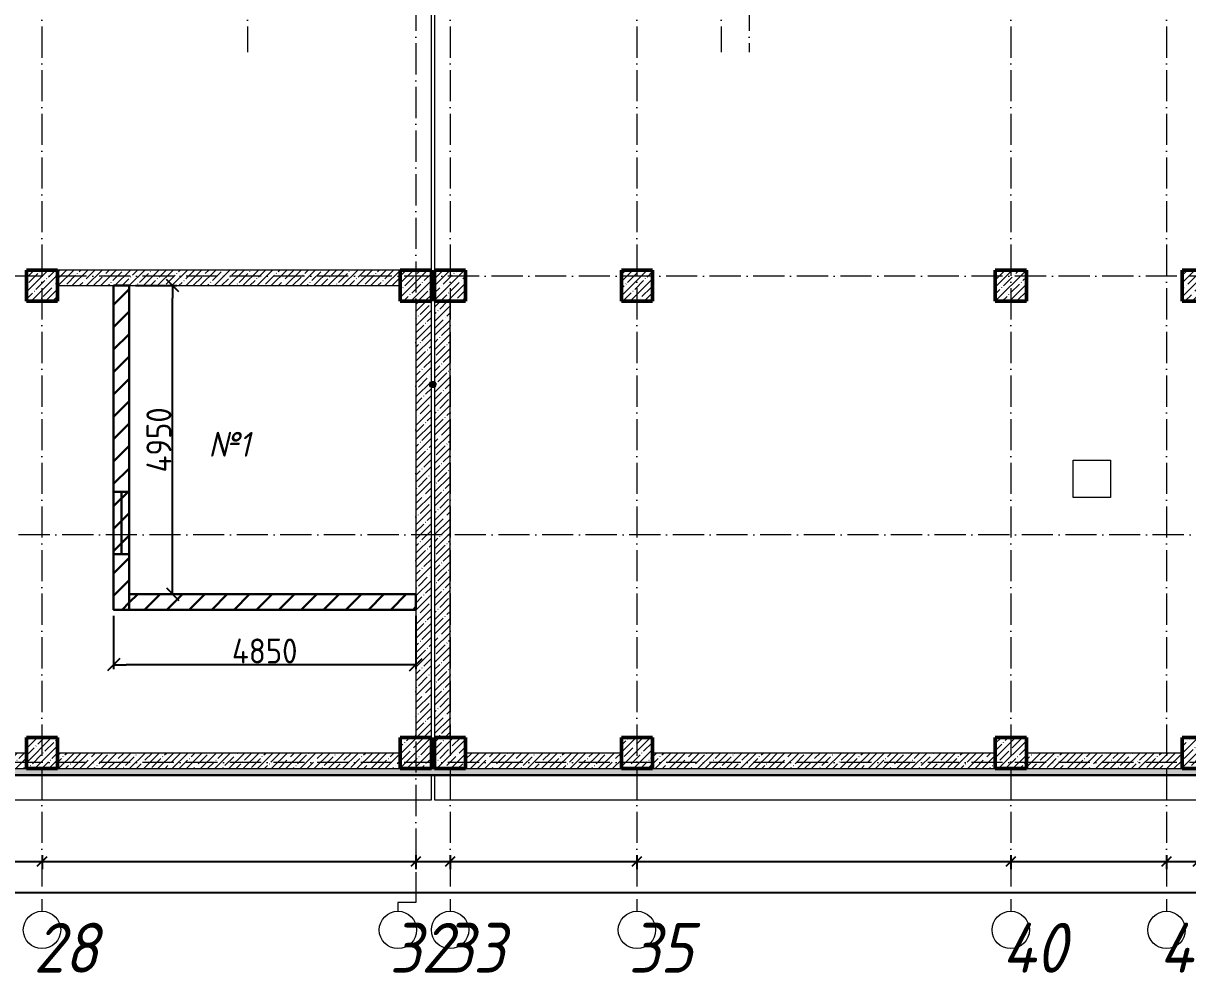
# Model space of a CAD drawing. Header units: millimetres. Extents: x -356862 to 418287, y 0 to 839748.
# Drawn here: x -312101 to -293411, y 510921 to 526157 of the extents above; entities that cross this region are included whole.
import ezdxf

# ---------------------------------------------------------------- set-up
doc = ezdxf.new("R2010")
doc.units = ezdxf.units.MM
doc.linetypes.add('50_200_ШТРИХ_1Т_ш5_п1_п1_', pattern=[700, 500, -100, 0, -100])
for name, color, linetype, lineweight in [('0) Кирпич подвал', 20, 'Continuous', 30), ('A-____-____-DIMS', 7, 'Continuous', 9), ('A-FLOR-____-OTLN', 7, 'Continuous', 9), ('A-WALL-____-MCUT', 7, 'Continuous', 13), ('A-WALL-____-MCUT-1', 7, 'Continuous', 9), ('A-WALL-____-MCUT-3', 7, 'Continuous', 9), ('A-WALL-____-PATT-1', 7, 'Continuous', 9), ('A-WALL-FNSH-MCUT-1', 7, 'Continuous', 9), ('G-____-____-TEXT', 7, 'Continuous', 9), ('S-COLS-____-MCUT', 7, 'Continuous', 50), ('S-COLS-____-OTLN', 7, 'Continuous', 9), ('S-GRID-____-IDEN', 7, 'Continuous', 9), ('S-GRID-____-OTLN', 7, 'Continuous', 9), ('S-GRID-____-OTLN-1', 7, '50_200_ШТРИХ_1Т_ш5_п1_п1_', 9)]:
    doc.layers.add(name, color=color, linetype=linetype, lineweight=lineweight)
doc.styles.add('ISOCPEUR_I', font='isocpeui.ttf', dxfattribs={"width": 0.9, "height": 2.5})
doc.styles.add('СПДС', font='isocpeur.ttf', dxfattribs={"width": 0.9})
doc.dimstyles.new('ISO-2_5_0_9К_БОЛЬШОЙ_ОСИ', dxfattribs={"dimscale": 304.8, "dimtxt": 248.995294, "dimasz": 0.492126, "dimexe": 0.393701, "dimexo": 0, "dimgap": 0, "dimtad": 1, "dimdec": 0, "dimzin": 0, "dimdsep": 46, "dimtxsty": 'ISOCPEUR_I', "dimblk1": 'OBLIQUE', "dimblk2": 'OBLIQUE', "dimsah": 1, "dimcen": 0.09, "dimdle": 0.393701, "dimazin": 0, "dimtfac": 1, "dimtdec": 4, "dimtix": 1, "dimtmove": 0, "dimatfit": 3, "dimfxl": 1, "dimtvp": 1, "dimtolj": 1, "dimtzin": 0, "dimarcsym": 2})
doc.dimstyles.new('Размера А3', dxfattribs={"dimtxt": 200, "dimasz": 100, "dimexe": 70, "dimexo": 100, "dimgap": 20, "dimtad": 1, "dimdec": 0, "dimrnd": 10, "dimzin": 0, "dimdsep": 46, "dimtxsty": 'СПДС', "dimblk": 'ARROWHEAD_6', "dimcen": 1, "dimclrd": 256, "dimclre": 256, "dimclrt": 256, "dimazin": 0, "dimtfac": 1, "dimtdec": 0, "dimtmove": 2, "dimatfit": 3, "dimfxl": 1, "dimtolj": 1, "dimtzin": 0, "dimarcsym": 0})
pattern_1 = [(45, (-350751.34, 459015.94), (-114.04925, 114.04925), []), (45, (-350637.3, 459015.94), (-114.04925, 114.04925), [201.612, -40.322, 3.353, -36.97])]

# ---------------------------------------------------------------- blocks, each defined once
blk = doc.blocks.new('BSC_Колонна _Прямоугольная - 500х500-V8-АР1_Кладочный план подвала в осях 1-64_Ю-ЯЯ')
at = {"layer": 'S-COLS-____-OTLN'}
h = blk.add_hatch(dxfattribs=at)
h.set_pattern_fill('FP_14', color=256, style=0, pattern_type=2)
h.set_pattern_definition([(45, (-44950, -55431.04), (-114.04925, 114.04925), []), (45, (-44835.95, -55431.04), (-114.04925, 114.04925), [201.613, -40.323, 3.353, -36.97])])
h.paths.add_polyline_path([(-250, -250), (250, -250), (250, 250), (-250, 250)], flags=0)
at = {"layer": 'S-COLS-____-MCUT'}
for p, q in [((250, 250), (-250, 250)), ((-250, 250), (-250, -250)), ((250, -250), (250, 250)), ((-250, -250), (250, -250))]:
    blk.add_line(p, q, dxfattribs=at)
blk = doc.blocks.new('BSC_Колонна _Прямоугольная - 500х500-V9-АР1_Кладочный план подвала в осях 1-64_Ю-ЯЯ')
at = {"layer": 'S-COLS-____-OTLN'}
h = blk.add_hatch(dxfattribs=at)
h.set_pattern_fill('FP_15', color=256, style=0, pattern_type=2)
h.set_pattern_definition([(45, (-44950, -62931.04), (-114.04925, 114.04925), []), (45, (-44835.95, -62931.04), (-114.04925, 114.04925), [201.613, -40.323, 3.353, -36.97])])
h.paths.add_polyline_path([(-250, -250), (250, -250), (250, 250), (-250, 250)], flags=0)
at = {"layer": 'S-COLS-____-MCUT'}
for p, q in [((250, 250), (-250, 250)), ((-250, 250), (-250, -250)), ((250, -250), (250, 250)), ((-250, -250), (250, -250))]:
    blk.add_line(p, q, dxfattribs=at)
blk = doc.blocks.new('BSC_Колонна _Прямоугольная - 500х500-V10-АР1_Кладочный план подвала в осях 1-64_Ю-ЯЯ')
at = {"layer": 'S-COLS-____-OTLN'}
h = blk.add_hatch(dxfattribs=at)
h.set_pattern_fill('FP_16', color=256, style=0, pattern_type=2)
h.set_pattern_definition([(45, (-54500, -55431.04), (-114.04925, 114.04925), []), (45, (-54385.95, -55431.04), (-114.04925, 114.04925), [201.613, -40.323, 3.353, -36.97])])
h.paths.add_polyline_path([(-250, -250), (250, -250), (250, 250), (-250, 250)], flags=0)
at = {"layer": 'S-COLS-____-MCUT'}
for p, q in [((250, 250), (-250, 250)), ((-250, 250), (-250, -250)), ((250, -250), (250, 250)), ((-250, -250), (250, -250))]:
    blk.add_line(p, q, dxfattribs=at)
blk = doc.blocks.new('BSC_Колонна _Прямоугольная - 500х500-V11-АР1_Кладочный план подвала в осях 1-64_Ю-ЯЯ')
at = {"layer": 'S-COLS-____-OTLN'}
h = blk.add_hatch(dxfattribs=at)
h.set_pattern_fill('FP_17', color=256, style=0, pattern_type=2)
h.set_pattern_definition([(45, (-54500, -62931.04), (-114.04925, 114.04925), []), (45, (-54385.95, -62931.04), (-114.04925, 114.04925), [201.613, -40.323, 3.353, -36.97])])
h.paths.add_polyline_path([(-250, -250), (250, -250), (250, 250), (-250, 250)], flags=0)
at = {"layer": 'S-COLS-____-MCUT'}
for p, q in [((250, 250), (-250, 250)), ((-250, 250), (-250, -250)), ((250, -250), (250, 250)), ((-250, -250), (250, -250))]:
    blk.add_line(p, q, dxfattribs=at)
blk = doc.blocks.new('BSC_Колонна _Прямоугольная - 500х500-V36-АР1_Кладочный план подвала в осях 1-64_Ю-ЯЯ')
at = {"layer": 'S-COLS-____-OTLN'}
h = blk.add_hatch(dxfattribs=at)
h.set_pattern_fill('FP_43', color=256, style=0, pattern_type=2)
h.set_pattern_definition([(45, (-38950, -55431.04), (-114.04925, 114.04925), []), (45, (-38835.95, -55431.04), (-114.04925, 114.04925), [201.613, -40.323, 3.353, -36.97])])
h.paths.add_polyline_path([(-250, -250), (250, -250), (250, 250), (-250, 250)], flags=0)
at = {"layer": 'S-COLS-____-MCUT'}
for p, q in [((250, 250), (-250, 250)), ((-250, 250), (-250, -250)), ((250, -250), (250, 250)), ((-250, -250), (250, -250))]:
    blk.add_line(p, q, dxfattribs=at)
blk = doc.blocks.new('BSC_Колонна _Прямоугольная - 500х500-V37-АР1_Кладочный план подвала в осях 1-64_Ю-ЯЯ')
at = {"layer": 'S-COLS-____-OTLN'}
h = blk.add_hatch(dxfattribs=at)
h.set_pattern_fill('FP_44', color=256, style=0, pattern_type=2)
h.set_pattern_definition([(45, (-38950, -62931.04), (-114.04925, 114.04925), []), (45, (-38835.95, -62931.04), (-114.04925, 114.04925), [201.613, -40.323, 3.353, -36.97])])
h.paths.add_polyline_path([(-250, -250), (250, -250), (250, 250), (-250, 250)], flags=0)
at = {"layer": 'S-COLS-____-MCUT'}
for p, q in [((250, 250), (-250, 250)), ((-250, 250), (-250, -250)), ((250, -250), (250, 250)), ((-250, -250), (250, -250))]:
    blk.add_line(p, q, dxfattribs=at)
blk = doc.blocks.new('BSC_Колонна _Прямоугольная - 500х500-V38-АР1_Кладочный план подвала в осях 1-64_Ю-ЯЯ')
at = {"layer": 'S-COLS-____-OTLN'}
h = blk.add_hatch(dxfattribs=at)
h.set_pattern_fill('FP_45', color=256, style=0, pattern_type=2)
h.set_pattern_definition([(45, (-48500, -55431.04), (-114.04925, 114.04925), []), (45, (-48385.95, -55431.04), (-114.04925, 114.04925), [201.613, -40.323, 3.353, -36.97])])
h.paths.add_polyline_path([(-250, -250), (250, -250), (250, 250), (-250, 250)], flags=0)
at = {"layer": 'S-COLS-____-MCUT'}
for p, q in [((250, 250), (-250, 250)), ((-250, 250), (-250, -250)), ((250, -250), (250, 250)), ((-250, -250), (250, -250))]:
    blk.add_line(p, q, dxfattribs=at)
blk = doc.blocks.new('BSC_Колонна _Прямоугольная - 500х500-V39-АР1_Кладочный план подвала в осях 1-64_Ю-ЯЯ')
at = {"layer": 'S-COLS-____-OTLN'}
h = blk.add_hatch(dxfattribs=at)
h.set_pattern_fill('FP_46', color=256, style=0, pattern_type=2)
h.set_pattern_definition([(45, (-48500, -62931.04), (-114.04925, 114.04925), []), (45, (-48385.95, -62931.04), (-114.04925, 114.04925), [201.613, -40.323, 3.353, -36.97])])
h.paths.add_polyline_path([(-250, -250), (250, -250), (250, 250), (-250, 250)], flags=0)
at = {"layer": 'S-COLS-____-MCUT'}
for p, q in [((250, 250), (-250, 250)), ((-250, 250), (-250, -250)), ((250, -250), (250, 250)), ((-250, -250), (250, -250))]:
    blk.add_line(p, q, dxfattribs=at)
blk = doc.blocks.new('BSC_Колонна _Прямоугольная - 500х500-V54-АР1_Кладочный план подвала в осях 1-64_Ю-ЯЯ')
at = {"layer": 'S-COLS-____-OTLN'}
h = blk.add_hatch(dxfattribs=at)
h.set_pattern_fill('FP_67', color=256, style=0, pattern_type=2)
h.set_pattern_definition([(45, (-57500, -55431.04), (-114.04925, 114.04925), []), (45, (-57385.95, -55431.04), (-114.04925, 114.04925), [201.613, -40.323, 3.353, -36.97])])
h.paths.add_polyline_path([(-250, -250), (250, -250), (250, 250), (-250, 250)], flags=0)
at = {"layer": 'S-COLS-____-MCUT'}
for p, q in [((250, 250), (-250, 250)), ((-250, 250), (-250, -250)), ((250, -250), (250, 250)), ((-250, -250), (250, -250))]:
    blk.add_line(p, q, dxfattribs=at)
blk = doc.blocks.new('BSC_Колонна _Прямоугольная - 500х500-V55-АР1_Кладочный план подвала в осях 1-64_Ю-ЯЯ')
at = {"layer": 'S-COLS-____-OTLN'}
h = blk.add_hatch(dxfattribs=at)
h.set_pattern_fill('FP_68', color=256, style=0, pattern_type=2)
h.set_pattern_definition([(45, (-57500, -62931.04), (-114.04925, 114.04925), []), (45, (-57385.95, -62931.04), (-114.04925, 114.04925), [201.613, -40.323, 3.353, -36.97])])
h.paths.add_polyline_path([(-250, -250), (250, -250), (250, 250), (-250, 250)], flags=0)
at = {"layer": 'S-COLS-____-MCUT'}
for p, q in [((250, 250), (-250, 250)), ((-250, 250), (-250, -250)), ((250, -250), (250, 250)), ((-250, -250), (250, -250))]:
    blk.add_line(p, q, dxfattribs=at)
blk = doc.blocks.new('BSC_Колонна _Прямоугольная - 500х500-V68-АР1_Кладочный план подвала в осях 1-64_Ю-ЯЯ')
at = {"layer": 'S-COLS-____-OTLN'}
h = blk.add_hatch(dxfattribs=at)
h.set_pattern_fill('FP_82', color=256, style=0, pattern_type=2)
h.set_pattern_definition([(45, (-45500, -55431.04), (-114.04925, 114.04925), []), (45, (-45385.95, -55431.04), (-114.04925, 114.04925), [201.613, -40.323, 3.353, -36.97])])
h.paths.add_polyline_path([(-250, -250), (250, -250), (250, 250), (-250, 250)], flags=0)
at = {"layer": 'S-COLS-____-MCUT'}
for p, q in [((250, 250), (-250, 250)), ((-250, 250), (-250, -250)), ((250, -250), (250, 250)), ((-250, -250), (250, -250))]:
    blk.add_line(p, q, dxfattribs=at)
blk = doc.blocks.new('BSC_Колонна _Прямоугольная - 500х500-V69-АР1_Кладочный план подвала в осях 1-64_Ю-ЯЯ')
at = {"layer": 'S-COLS-____-OTLN'}
h = blk.add_hatch(dxfattribs=at)
h.set_pattern_fill('FP_83', color=256, style=0, pattern_type=2)
h.set_pattern_definition([(45, (-45500, -62931.04), (-114.04925, 114.04925), []), (45, (-45385.95, -62931.04), (-114.04925, 114.04925), [201.613, -40.323, 3.353, -36.97])])
h.paths.add_polyline_path([(-250, -250), (250, -250), (250, 250), (-250, 250)], flags=0)
at = {"layer": 'S-COLS-____-MCUT'}
for p, q in [((250, 250), (-250, 250)), ((-250, 250), (-250, -250)), ((250, -250), (250, 250)), ((-250, -250), (250, -250))]:
    blk.add_line(p, q, dxfattribs=at)
blk = doc.blocks.new('Ось сетки - Круг_Ø6_00__ISO-2_5_0_9K_-25732049-АР1_Кладочный план подвала в осях 1-64_Ю-ЯЯ')
at = {"layer": 'S-GRID-____-IDEN'}
blk.add_circle((0, 0), 3, dxfattribs=at)
blk = doc.blocks.new('_Oblique')
at = {"color": 0, "linetype": 'ByBlock', "lineweight": -2}
blk.add_line((-0.5, -0.5), (0.5, 0.5), dxfattribs=at)
blk = doc.blocks.new('*D8447')
at = {"layer": 'A-____-____-DIMS', "color": 0, "lineweight": -2, "transparency": 16777216}
for p, q in [((-314921, 512704), (-311681, 512704)), ((-314801, 512810), (-314801, 512584)), ((-311801, 512810), (-311801, 512584))]:
    blk.add_line(p, q, dxfattribs=at)
at = {"layer": 'Defpoints', "color": 0, "transparency": 16777216}
for p in [(-314801, 512810), (-311801, 512810), (-311801, 512704)]:
    blk.add_point(p, dxfattribs=at)
at = {"layer": 'A-____-____-DIMS', "color": 0, "lineweight": -2, "transparency": 16777216, "xscale": 150, "yscale": 150, "zscale": 150, "rotation": 180}
blk.add_blockref('_Oblique', (-314801, 512704), dxfattribs=at)
at = {"layer": 'A-____-____-DIMS', "color": 0, "lineweight": -2, "transparency": 16777216, "xscale": 150, "yscale": 150, "zscale": 150}
blk.add_blockref('_Oblique', (-311801, 512704), dxfattribs=at)
at = {"layer": 'A-____-____-DIMS', "color": 0, "transparency": 16777216, "insert": (-313301, 512706), "char_height": 2.5, "width": 758.48, "attachment_point": 5, "style": 'ISOCPEUR_I'}
blk.add_mtext('\\A1;3000', dxfattribs=at)
blk = doc.blocks.new('*D8448')
at = {"layer": 'A-____-____-DIMS', "color": 0, "lineweight": -2, "transparency": 16777216}
for p, q in [((-311921, 512704), (-305681, 512704)), ((-311801, 512810), (-311801, 512584)), ((-305801, 512810), (-305801, 512584))]:
    blk.add_line(p, q, dxfattribs=at)
at = {"layer": 'Defpoints', "color": 0, "transparency": 16777216}
for p in [(-311801, 512810), (-305801, 512810), (-305801, 512704)]:
    blk.add_point(p, dxfattribs=at)
at = {"layer": 'A-____-____-DIMS', "color": 0, "lineweight": -2, "transparency": 16777216, "xscale": 150, "yscale": 150, "zscale": 150, "rotation": 180}
blk.add_blockref('_Oblique', (-311801, 512704), dxfattribs=at)
at = {"layer": 'A-____-____-DIMS', "color": 0, "lineweight": -2, "transparency": 16777216, "xscale": 150, "yscale": 150, "zscale": 150}
blk.add_blockref('_Oblique', (-305801, 512704), dxfattribs=at)
at = {"layer": 'A-____-____-DIMS', "color": 0, "transparency": 16777216, "insert": (-308801, 512706), "char_height": 2.5, "width": 758.48, "attachment_point": 5, "style": 'ISOCPEUR_I'}
blk.add_mtext('\\A1;6000', dxfattribs=at)
blk = doc.blocks.new('*D8449')
at = {"layer": 'A-____-____-DIMS', "color": 0, "lineweight": -2, "transparency": 16777216}
for p, q in [((-305921, 512704), (-305131, 512704)), ((-305801, 512810), (-305801, 512584)), ((-305251, 512810), (-305251, 512584))]:
    blk.add_line(p, q, dxfattribs=at)
at = {"layer": 'Defpoints', "color": 0, "transparency": 16777216}
for p in [(-305801, 512810), (-305251, 512810), (-305251, 512704)]:
    blk.add_point(p, dxfattribs=at)
at = {"layer": 'A-____-____-DIMS', "color": 0, "lineweight": -2, "transparency": 16777216, "xscale": 150, "yscale": 150, "zscale": 150, "rotation": 180}
blk.add_blockref('_Oblique', (-305801, 512704), dxfattribs=at)
at = {"layer": 'A-____-____-DIMS', "color": 0, "lineweight": -2, "transparency": 16777216, "xscale": 150, "yscale": 150, "zscale": 150}
blk.add_blockref('_Oblique', (-305251, 512704), dxfattribs=at)
at = {"layer": 'A-____-____-DIMS', "color": 0, "transparency": 16777216, "insert": (-305526, 512706), "char_height": 2.5, "width": 568.86, "attachment_point": 5, "style": 'ISOCPEUR_I'}
blk.add_mtext('\\A1;550', dxfattribs=at)
blk = doc.blocks.new('*D8450')
at = {"layer": 'A-____-____-DIMS', "color": 0, "lineweight": -2, "transparency": 16777216}
for p, q in [((-305371, 512704), (-302131, 512704)), ((-305251, 512810), (-305251, 512584)), ((-302251, 512810), (-302251, 512584))]:
    blk.add_line(p, q, dxfattribs=at)
at = {"layer": 'Defpoints', "color": 0, "transparency": 16777216}
for p in [(-305251, 512810), (-302251, 512810), (-302251, 512704)]:
    blk.add_point(p, dxfattribs=at)
at = {"layer": 'A-____-____-DIMS', "color": 0, "lineweight": -2, "transparency": 16777216, "xscale": 150, "yscale": 150, "zscale": 150, "rotation": 180}
blk.add_blockref('_Oblique', (-305251, 512704), dxfattribs=at)
at = {"layer": 'A-____-____-DIMS', "color": 0, "lineweight": -2, "transparency": 16777216, "xscale": 150, "yscale": 150, "zscale": 150}
blk.add_blockref('_Oblique', (-302251, 512704), dxfattribs=at)
at = {"layer": 'A-____-____-DIMS', "color": 0, "transparency": 16777216, "insert": (-303751, 512706), "char_height": 2.5, "width": 758.48, "attachment_point": 5, "style": 'ISOCPEUR_I'}
blk.add_mtext('\\A1;3000', dxfattribs=at)
blk = doc.blocks.new('*D8451')
at = {"layer": 'A-____-____-DIMS', "color": 0, "lineweight": -2, "transparency": 16777216}
for p, q in [((-302371, 512704), (-296131, 512704)), ((-302251, 512810), (-302251, 512584)), ((-296251, 512810), (-296251, 512584))]:
    blk.add_line(p, q, dxfattribs=at)
at = {"layer": 'Defpoints', "color": 0, "transparency": 16777216}
for p in [(-302251, 512810), (-296251, 512810), (-296251, 512704)]:
    blk.add_point(p, dxfattribs=at)
at = {"layer": 'A-____-____-DIMS', "color": 0, "lineweight": -2, "transparency": 16777216, "xscale": 150, "yscale": 150, "zscale": 150, "rotation": 180}
blk.add_blockref('_Oblique', (-302251, 512704), dxfattribs=at)
at = {"layer": 'A-____-____-DIMS', "color": 0, "lineweight": -2, "transparency": 16777216, "xscale": 150, "yscale": 150, "zscale": 150}
blk.add_blockref('_Oblique', (-296251, 512704), dxfattribs=at)
at = {"layer": 'A-____-____-DIMS', "color": 0, "transparency": 16777216, "insert": (-299251, 512706), "char_height": 2.5, "width": 758.48, "attachment_point": 5, "style": 'ISOCPEUR_I'}
blk.add_mtext('\\A1;6000', dxfattribs=at)
blk = doc.blocks.new('*D8452')
at = {"layer": 'A-____-____-DIMS', "color": 0, "lineweight": -2, "transparency": 16777216}
for p, q in [((-296371, 512704), (-293631, 512704)), ((-296251, 512810), (-296251, 512584)), ((-293751, 512810), (-293751, 512584))]:
    blk.add_line(p, q, dxfattribs=at)
at = {"layer": 'Defpoints', "color": 0, "transparency": 16777216}
for p in [(-296251, 512810), (-293751, 512810), (-293751, 512704)]:
    blk.add_point(p, dxfattribs=at)
at = {"layer": 'A-____-____-DIMS', "color": 0, "lineweight": -2, "transparency": 16777216, "xscale": 150, "yscale": 150, "zscale": 150, "rotation": 180}
blk.add_blockref('_Oblique', (-296251, 512704), dxfattribs=at)
at = {"layer": 'A-____-____-DIMS', "color": 0, "lineweight": -2, "transparency": 16777216, "xscale": 150, "yscale": 150, "zscale": 150}
blk.add_blockref('_Oblique', (-293751, 512704), dxfattribs=at)
at = {"layer": 'A-____-____-DIMS', "color": 0, "transparency": 16777216, "insert": (-295001, 512706), "char_height": 2.5, "width": 758.48, "attachment_point": 5, "style": 'ISOCPEUR_I'}
blk.add_mtext('\\A1;2500', dxfattribs=at)
blk = doc.blocks.new('*D8453')
at = {"layer": 'A-____-____-DIMS', "color": 0, "lineweight": -2, "transparency": 16777216}
for p, q in [((-293871, 512704), (-293131, 512704)), ((-293751, 512810), (-293751, 512584)), ((-293251, 512810), (-293251, 512584))]:
    blk.add_line(p, q, dxfattribs=at)
at = {"layer": 'Defpoints', "color": 0, "transparency": 16777216}
for p in [(-293751, 512810), (-293251, 512810), (-293251, 512704)]:
    blk.add_point(p, dxfattribs=at)
at = {"layer": 'A-____-____-DIMS', "color": 0, "lineweight": -2, "transparency": 16777216, "xscale": 150, "yscale": 150, "zscale": 150, "rotation": 180}
blk.add_blockref('_Oblique', (-293751, 512704), dxfattribs=at)
at = {"layer": 'A-____-____-DIMS', "color": 0, "lineweight": -2, "transparency": 16777216, "xscale": 150, "yscale": 150, "zscale": 150}
blk.add_blockref('_Oblique', (-293251, 512704), dxfattribs=at)
at = {"layer": 'A-____-____-DIMS', "color": 0, "transparency": 16777216, "insert": (-293501, 512706), "char_height": 2.5, "width": 568.86, "attachment_point": 5, "style": 'ISOCPEUR_I'}
blk.add_mtext('\\A1;500', dxfattribs=at)
blk = doc.blocks.new('*D8385')
at = {"layer": 'A-____-____-DIMS', "color": 0, "lineweight": -2, "transparency": 16777216}
for p, q in [((-353101, 512314), (-353101, 512088)), ((-279701, 512314), (-279701, 512088)), ((-353221, 512208), (-279581, 512208))]:
    blk.add_line(p, q, dxfattribs=at)
at = {"layer": 'Defpoints', "color": 0, "transparency": 16777216}
for p in [(-353101, 512314), (-279701, 512314), (-279701, 512208)]:
    blk.add_point(p, dxfattribs=at)
at = {"layer": 'A-____-____-DIMS', "color": 0, "lineweight": -2, "transparency": 16777216, "xscale": 150, "yscale": 150, "zscale": 150, "rotation": 180}
blk.add_blockref('_Oblique', (-353101, 512208), dxfattribs=at)
at = {"layer": 'A-____-____-DIMS', "color": 0, "lineweight": -2, "transparency": 16777216, "xscale": 150, "yscale": 150, "zscale": 150}
blk.add_blockref('_Oblique', (-279701, 512208), dxfattribs=at)
at = {"layer": 'A-____-____-DIMS', "color": 0, "transparency": 16777216, "insert": (-316401, 512209), "char_height": 2.5, "width": 971.08, "attachment_point": 5, "style": 'ISOCPEUR_I'}
blk.add_mtext('\\A1;73400', dxfattribs=at)
blk = doc.blocks.new('ARROWHEAD_6')
at = {"color": 0, "linetype": 'Continuous'}
for p, q in [((0, 0), (-1, 0)), ((-0.5, -0.5), (0.5, 0.5))]:
    blk.add_line(p, q, dxfattribs=at)
blk = doc.blocks.new('*D8506')
at = {"lineweight": -2, "transparency": 16777216}
for p, q in [((-310651, 516647), (-310651, 515794)), ((-305801, 516647), (-305801, 515794)), ((-306001, 515864), (-310451, 515864))]:
    blk.add_line(p, q, dxfattribs=at)
at = {"layer": 'Defpoints', "color": 0, "transparency": 16777216}
for p in [(-310651, 516747), (-305801, 516747), (-310651, 515864)]:
    blk.add_point(p, dxfattribs=at)
at = {"lineweight": -2, "transparency": 16777216, "xscale": 200, "yscale": 200, "zscale": 200, "rotation": 180}
blk.add_blockref('ARROWHEAD_6', (-310651, 515864), dxfattribs=at)
at = {"lineweight": -2, "transparency": 16777216, "xscale": 200, "yscale": 200, "zscale": 200}
blk.add_blockref('ARROWHEAD_6', (-305801, 515864), dxfattribs=at)
at = {"lineweight": 25, "transparency": 16777216, "insert": (-308226, 516084), "char_height": 400, "attachment_point": 5, "style": 'СПДС'}
blk.add_mtext('\\A1;4850', dxfattribs=at)
blk = doc.blocks.new('*D8507')
at = {"lineweight": -2, "transparency": 16777216}
for p, q in [((-310301, 521947), (-309635, 521947)), ((-309705, 517197), (-309705, 521747)), ((-310301, 516997), (-309635, 516997))]:
    blk.add_line(p, q, dxfattribs=at)
at = {"layer": 'Defpoints', "color": 0, "transparency": 16777216}
for p in [(-310401, 521947), (-309705, 521947), (-310401, 516997)]:
    blk.add_point(p, dxfattribs=at)
at = {"lineweight": -2, "transparency": 16777216, "xscale": 200, "yscale": 200, "zscale": 200}
for p, rotation in [((-309705, 521947), 90), ((-309705, 516997), 270)]:
    blk.add_blockref('ARROWHEAD_6', p, dxfattribs=dict(at, rotation=rotation))
at = {"lineweight": 25, "transparency": 16777216, "insert": (-309925, 519472), "char_height": 400, "attachment_point": 5, "rotation": 90, "style": 'СПДС'}
blk.add_mtext('\\A1;4950', dxfattribs=at)

msp = doc.modelspace()

# ---------------------------------------------------------------- hatches: boundary and pattern name
at = {"layer": '0) Кирпич подвал', "lineweight": 30}
h = msp.add_hatch(dxfattribs=at)
h.set_pattern_fill('ANSI31', color=256, scale=80)
h.paths.add_polyline_path([(-310651.3432, 521946.983), (-310401.3432, 521946.983), (-310401.3432, 516746.983), (-310651.3432, 516746.983)])
h = msp.add_hatch(dxfattribs=at)
h.set_pattern_fill('ANSI31', color=256, scale=80)
h.paths.add_polyline_path([(-305801.3432, 516746.983), (-310401.3432, 516746.983), (-310401.3432, 516996.983), (-305801.3432, 516996.983)])
at = {"layer": 'A-WALL-____-PATT-1'}
h = msp.add_hatch(dxfattribs=at)
h.set_pattern_fill('FP_1', color=256, style=0, pattern_type=2)
h.set_pattern_definition(pattern_1)
h.paths.add_polyline_path([(-311551.3432, 521946.983), (-306051.3432, 521946.983), (-306051.3432, 522196.983), (-311551.3432, 522196.983)], flags=0)
h = msp.add_hatch(dxfattribs=at)
h.set_pattern_fill('FP_1', color=256, style=0, pattern_type=2)
h.set_pattern_definition(pattern_1)
h.paths.add_polyline_path([(-305801.3432, 514696.983), (-305551.3432, 514696.983), (-305551.3432, 521696.983), (-305801.3432, 521696.983), (-305801.3432, 514896.983)], flags=0)
h = msp.add_hatch(dxfattribs=at)
h.set_pattern_fill('FP_1', color=256, style=0, pattern_type=2)
h.set_pattern_definition(pattern_1)
h.paths.add_polyline_path([(-305501.3432, 514696.983), (-305251.3432, 514696.983), (-305251.3432, 521696.983), (-305501.3432, 521696.983), (-305501.3432, 514896.983)], flags=0)
h = msp.add_hatch(dxfattribs=at)
h.set_pattern_fill('FP_1', color=256, style=0, pattern_type=2)
h.set_pattern_definition(pattern_1)
h.paths.add_polyline_path([(-312051.3432, 514196.983), (-312051.3432, 514446.983), (-314551.3432, 514446.983), (-314551.3432, 514196.983)], flags=0)
h = msp.add_hatch(dxfattribs=at)
h.set_pattern_fill('FP_1', color=256, style=0, pattern_type=2)
h.set_pattern_definition(pattern_1)
h.paths.add_polyline_path([(-311551.3432, 514196.983), (-306051.3432, 514196.983), (-306051.3432, 514446.983), (-311551.3432, 514446.983)], flags=0)
h = msp.add_hatch(dxfattribs=at)
h.set_pattern_fill('FP_1', color=256, style=0, pattern_type=2)
h.set_pattern_definition(pattern_1)
h.paths.add_polyline_path([(-305001.3432, 514196.983), (-302501.3432, 514196.983), (-302501.3432, 514446.983), (-305001.3432, 514446.983)], flags=0)
h = msp.add_hatch(dxfattribs=at)
h.set_pattern_fill('FP_1', color=256, style=0, pattern_type=2)
h.set_pattern_definition(pattern_1)
h.paths.add_polyline_path([(-296501.3432, 514196.983), (-296501.3432, 514446.983), (-302001.3432, 514446.983), (-302001.3432, 514196.983), (-301276.3584, 514196.983)], flags=0)
h = msp.add_hatch(dxfattribs=at)
h.set_pattern_fill('FP_1', color=256, style=0, pattern_type=2)
h.set_pattern_definition(pattern_1)
h.paths.add_polyline_path([(-296001.3432, 514196.983), (-293501.3432, 514196.983), (-293501.3432, 514446.983), (-296001.3432, 514446.983)], flags=0)
h = msp.add_hatch(dxfattribs=at)
h.set_pattern_fill('FP_54', color=256, style=0, pattern_type=2)
h.set_pattern_definition([(0, (-350751.34, 459015.94), (120.967, 69.841), [80.645, -161.29]), (120, (-350751.34, 459015.94), (-120.96808, 69.84086), [80.645, -161.29]), (60, (-350751.34, 459015.94), (-8e-05, 139.68186), [0, -161.29, 80.645, 0])])
h.paths.add_polyline_path([(-287671.3432, 514094.983), (-287671.3432, 514194.983), (-353203.3432, 514194.983), (-353203.3432, 514094.983), (-301276.3584, 514094.983)], flags=0)
at = {"layer": 'G-____-____-TEXT'}
h = msp.add_hatch(color=256, dxfattribs=at)
edge = h.paths.add_edge_path(flags=0)
edge.add_arc((-305529.5807, 520360.6318), 50, 0, 360)

# ---------------------------------------------------------------- linework, layer by layer
at = {"color": 5, "lineweight": 30}
msp.add_lwpolyline([(-310526.3432, 517636.1439), (-310526.3432, 518636.1439)], dxfattribs=at)
at = {"layer": '0) Кирпич подвал', "lineweight": 30}
for points in [[(-310651.3432, 521946.983), (-310401.3432, 521946.983), (-310401.3432, 516746.983), (-310651.3432, 516746.983)], [(-310651.3432, 517636.1439), (-310401.3432, 517636.1439), (-310401.3432, 518636.1439), (-310651.3432, 518636.1439)], [(-305801.3432, 516746.983), (-310401.3432, 516746.983), (-310401.3432, 516996.983), (-305801.3432, 516996.983)]]:
    msp.add_lwpolyline(points, close=True, dxfattribs=at)
at = {"layer": 'A-FLOR-____-OTLN'}
for p, q in [((-305551.3432, 522196.983), (-305551.3432, 526546.983)), ((-305501.3432, 526296.983), (-305501.3432, 522196.983)), ((-295251.3432, 518546.983), (-295251.3432, 519146.983)), ((-295251.3432, 519146.983), (-294651.3432, 519146.983)), ((-294651.3432, 519146.983), (-294651.3432, 518546.983)), ((-294651.3432, 518546.983), (-295251.3432, 518546.983)), ((-305551.3432, 513696.983), (-305551.3432, 514086.983)), ((-305501.3432, 514086.983), (-305501.3432, 513696.983)), ((-353701.3432, 513696.983), (-305551.3432, 513696.983)), ((-305501.3432, 513696.983), (-276801.3432, 513696.983))]:
    msp.add_line(p, q, dxfattribs=at)
at = {"layer": 'A-WALL-____-MCUT'}
for p, q in [((-353311.3432, 514086.983), (-276361.3432, 514086.983)), ((-276353.3432, 514094.983), (-353303.3432, 514094.983))]:
    msp.add_line(p, q, dxfattribs=at)
at = {"layer": 'A-WALL-____-MCUT-1'}
for p, q in [((-306051.3432, 522196.983), (-311551.3432, 522196.983)), ((-311551.3432, 521946.983), (-306051.3432, 521946.983)), ((-305801.3432, 521696.983), (-305801.3432, 514696.983)), ((-305551.3432, 514696.983), (-305551.3432, 521696.983)), ((-305501.3432, 521696.983), (-305501.3432, 514696.983)), ((-305251.3432, 514696.983), (-305251.3432, 521696.983)), ((-312051.3432, 514446.983), (-314551.3432, 514446.983)), ((-306051.3432, 514446.983), (-311551.3432, 514446.983)), ((-302501.3432, 514446.983), (-305001.3432, 514446.983)), ((-296501.3432, 514446.983), (-302001.3432, 514446.983)), ((-293501.3432, 514446.983), (-296001.3432, 514446.983)), ((-314551.3432, 514196.983), (-312051.3432, 514196.983)), ((-311551.3432, 514196.983), (-306051.3432, 514196.983)), ((-305001.3432, 514196.983), (-302501.3432, 514196.983)), ((-302001.3432, 514196.983), (-296501.3432, 514196.983)), ((-296001.3432, 514196.983), (-293501.3432, 514196.983))]:
    msp.add_line(p, q, dxfattribs=at)
at = {"layer": 'A-WALL-____-MCUT-3'}
msp.add_line((-276251.3432, 514194.983), (-353203.3432, 514194.983), dxfattribs=at)
at = {"layer": 'A-WALL-FNSH-MCUT-1'}
msp.add_line((-305501.3432, 514196.983), (-305551.3432, 514196.983), dxfattribs=at)
at = {"layer": 'G-____-____-TEXT'}
msp.add_circle((-305529.5807, 520360.6318), 50, dxfattribs=at)
at = {"layer": 'S-GRID-____-OTLN'}
for p, q in [((-306088.1244, 512045.72), (-306088.1244, 511907.5288)), ((-305801.3432, 512045.72), (-306088.1244, 512045.72))]:
    msp.add_line(p, q, dxfattribs=at)
at = {"layer": 'S-GRID-____-OTLN-1'}
for p, q in [((-311801.3432, 549908.7924), (-311801.3432, 511907.5288)), ((-308501.3432, 549908.7924), (-308501.3432, 525691.4247)), ((-305251.3432, 549908.7924), (-305251.3432, 511907.5288)), ((-302251.3432, 549908.7924), (-302251.3432, 511907.5288)), ((-300901.3432, 549908.7924), (-300901.3432, 525691.4247)), ((-296251.3432, 549908.7924), (-296251.3432, 511907.5288)), ((-293751.3432, 549908.7924), (-293751.3432, 511907.5288)), ((-305801.3432, 549639.3578), (-305801.3432, 512045.72)), ((-300451.3432, 549639.3578), (-300451.3432, 525691.4247)), ((-246676.9366, 522096.983), (-355420.1134, 522096.983)), ((-275271.3028, 517946.983), (-355420.1134, 517946.983)), ((-246676.9366, 514296.983), (-355420.1134, 514296.983))]:
    msp.add_line(p, q, dxfattribs=at)

# ---------------------------------------------------------------- block references
at = {"layer": 'S-COLS-____-OTLN'}
for name, p in [('BSC_Колонна _Прямоугольная - 500х500-V37-АР1_Кладочный план подвала в осях 1-64_Ю-ЯЯ', (-311801.3432, 521946.983)), ('BSC_Колонна _Прямоугольная - 500х500-V9-АР1_Кладочный план подвала в осях 1-64_Ю-ЯЯ', (-305801.3432, 521946.983)), ('BSC_Колонна _Прямоугольная - 500х500-V69-АР1_Кладочный план подвала в осях 1-64_Ю-ЯЯ', (-305251.3432, 521946.983)), ('BSC_Колонна _Прямоугольная - 500х500-V39-АР1_Кладочный план подвала в осях 1-64_Ю-ЯЯ', (-302251.3432, 521946.983)), ('BSC_Колонна _Прямоугольная - 500х500-V11-АР1_Кладочный план подвала в осях 1-64_Ю-ЯЯ', (-296251.3432, 521946.983)), ('BSC_Колонна _Прямоугольная - 500х500-V55-АР1_Кладочный план подвала в осях 1-64_Ю-ЯЯ', (-293251.3432, 521946.983)), ('BSC_Колонна _Прямоугольная - 500х500-V36-АР1_Кладочный план подвала в осях 1-64_Ю-ЯЯ', (-311801.3432, 514446.983)), ('BSC_Колонна _Прямоугольная - 500х500-V8-АР1_Кладочный план подвала в осях 1-64_Ю-ЯЯ', (-305801.3432, 514446.983)), ('BSC_Колонна _Прямоугольная - 500х500-V68-АР1_Кладочный план подвала в осях 1-64_Ю-ЯЯ', (-305251.3432, 514446.983)), ('BSC_Колонна _Прямоугольная - 500х500-V38-АР1_Кладочный план подвала в осях 1-64_Ю-ЯЯ', (-302251.3432, 514446.983)), ('BSC_Колонна _Прямоугольная - 500х500-V10-АР1_Кладочный план подвала в осях 1-64_Ю-ЯЯ', (-296251.3432, 514446.983)), ('BSC_Колонна _Прямоугольная - 500х500-V54-АР1_Кладочный план подвала в осях 1-64_Ю-ЯЯ', (-293251.3432, 514446.983))]:
    msp.add_blockref(name, p, dxfattribs=at)
at = {"layer": 'S-GRID-____-IDEN', "xscale": 99.99999999999993, "yscale": 99.99999999999993, "zscale": 99.99999999999993, "rotation": 180}
for p in [(-311801.3432, 511607.5288), (-306088.1244, 511607.5288), (-305251.3432, 511607.5288), (-302251.3432, 511607.5288), (-296251.3432, 511607.5288), (-293751.3432, 511607.5288)]:
    msp.add_blockref('Ось сетки - Круг_Ø6_00__ISO-2_5_0_9K_-25732049-АР1_Кладочный план подвала в осях 1-64_Ю-ЯЯ', p, dxfattribs=at)

# ---------------------------------------------------------------- texts
at = {"layer": 'G-____-____-TEXT', "insert": (-309128.897, 519600.963), "char_height": 400, "width": 2763.416813, "attachment_point": 1, "style": 'ISOCPEUR_I'}
msp.add_mtext('№1', dxfattribs=at)
at = {"layer": 'S-GRID-____-IDEN', "char_height": 800, "attachment_point": 1, "style": 'ISOCPEUR_I'}
for s, insert, width in [('28', (-311935.7149, 511721.4625), 404.0505), ('32', (-306222.4961, 511721.4625), 404.0505), ('33', (-305385.7149, 511721.4625), 404.0505), ('35', (-302385.7149, 511721.4625), 404.0505), ('40', (-296394.7149, 511721.4625), 425.696062), ('41', (-293870.8649, 511721.4625), 367.974562)]:
    msp.add_mtext(s, dxfattribs=dict(at, insert=insert, width=width))

# ---------------------------------------------------------------- dimensions: what is measured, and where the dimension line sits
at = {"lineweight": 25}
dim = msp.add_linear_dim(base=(-309705.0605, 521946.983), p1=(-310401.3432, 516996.983), p2=(-310401.3432, 521946.983), angle=90, dimstyle='Размера А3', override={"dimtxt": 400, "dimasz": 200}, dxfattribs=at)
dim.commit()
dim.dimension.update_dxf_attribs({"geometry": '*D8507', "text_midpoint": (-309925.0605, 519471.983)})
dim = msp.add_linear_dim(base=(-310651.3432, 515864.3833), p1=(-305801.3432, 516746.983), p2=(-310651.3432, 516746.983), dimstyle='Размера А3', override={"dimtxt": 400, "dimasz": 200}, dxfattribs=at)
dim.commit()
dim.dimension.update_dxf_attribs({"geometry": '*D8506', "text_midpoint": (-308226.3432, 516084.3833)})
at = {"layer": 'A-____-____-DIMS'}
for base, p1, p2, override, picture, middle in [((-311801.3432, 512704.4081), (-314801.3432, 512810.4741), (-311801.3432, 512810.4741), {"dimtxt": 400, "dimpost": '<>', "dimfxl": 3000}, '*D8447', (-313301.3432, 512705.6581)), ((-305801.3432, 512704.4081), (-311801.3432, 512810.4741), (-305801.3432, 512810.4741), {"dimtxt": 400, "dimpost": '<>', "dimfxl": 6000}, '*D8448', (-308801.3432, 512705.6581)), ((-305251.3432, 512704.4081), (-305801.3432, 512810.4741), (-305251.3432, 512810.4741), {"dimtxt": 400, "dimpost": '<>', "dimfxl": 550}, '*D8449', (-305526.3432, 512705.6581)), ((-302251.3432, 512704.4081), (-305251.3432, 512810.4741), (-302251.3432, 512810.4741), {"dimtxt": 400, "dimpost": '<>', "dimfxl": 3000}, '*D8450', (-303751.3432, 512705.6581)), ((-296251.3432, 512704.4081), (-302251.3432, 512810.4741), (-296251.3432, 512810.4741), {"dimtxt": 400, "dimpost": '<>', "dimfxl": 6000}, '*D8451', (-299251.3432, 512705.6581)), ((-293751.3432, 512704.4081), (-296251.3432, 512810.4741), (-293751.3432, 512810.4741), {"dimtxt": 400, "dimpost": '<>', "dimfxl": 2500}, '*D8452', (-295001.3432, 512705.6581)), ((-293251.3432, 512704.4081), (-293751.3432, 512810.4741), (-293251.3432, 512810.4741), {"dimtxt": 400, "dimpost": '<>', "dimfxl": 500}, '*D8453', (-293501.3432, 512705.6581)), ((-279701.3432, 512207.6078), (-353101.3432, 512313.6738), (-279701.3432, 512313.6738), {"dimtxt": 400, "dimpost": '<>', "dimfxl": 73400}, '*D8385', (-316401.3432, 512208.8739))]:
    dim = msp.add_linear_dim(base=base, p1=p1, p2=p2, dimstyle='ISO-2_5_0_9К_БОЛЬШОЙ_ОСИ', override=override, dxfattribs=at)
    dim.commit()
    dim.dimension.update_dxf_attribs({"geometry": picture, "text_midpoint": middle})

doc.saveas('drawing.dxf')
